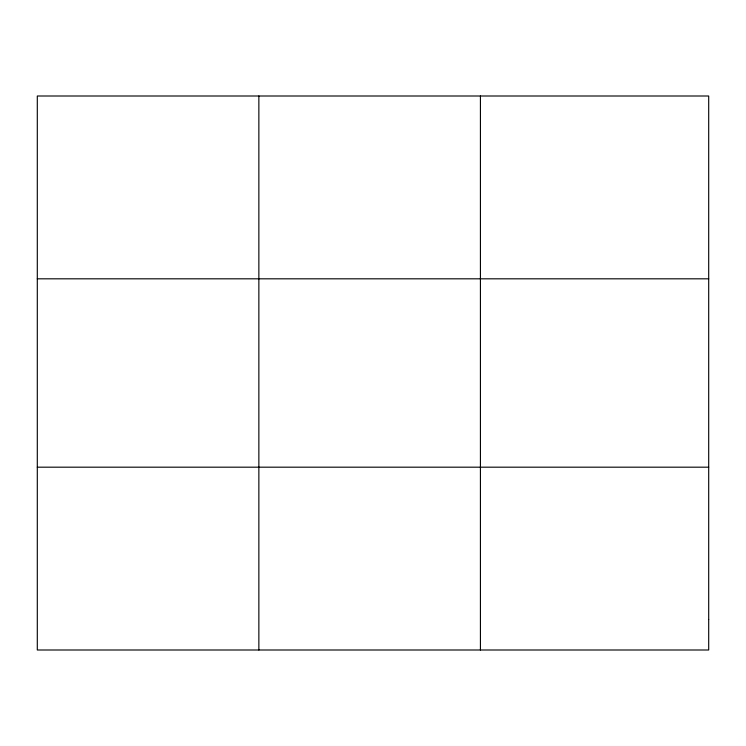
<?xml version="1.0" encoding="UTF-8"?>
<svg xmlns="http://www.w3.org/2000/svg" width="746" height="746" viewBox="0 0 746 746"><rect width="100%" height="100%" fill="white"/><g stroke="black" fill="none" stroke-linecap="round" stroke-linejoin="round"><path stroke-width="1.12" d="M258.862 96.001L258.862 649.999M480.424 96.001L480.424 649.999M37.3 278.817L708.7 278.817M37.3 467.183L708.7 467.183M708.7 619.525L708.7 649.999L37.3 649.999L37.3 96.001L708.7 96.001L708.7 619.525"/></g></svg>
